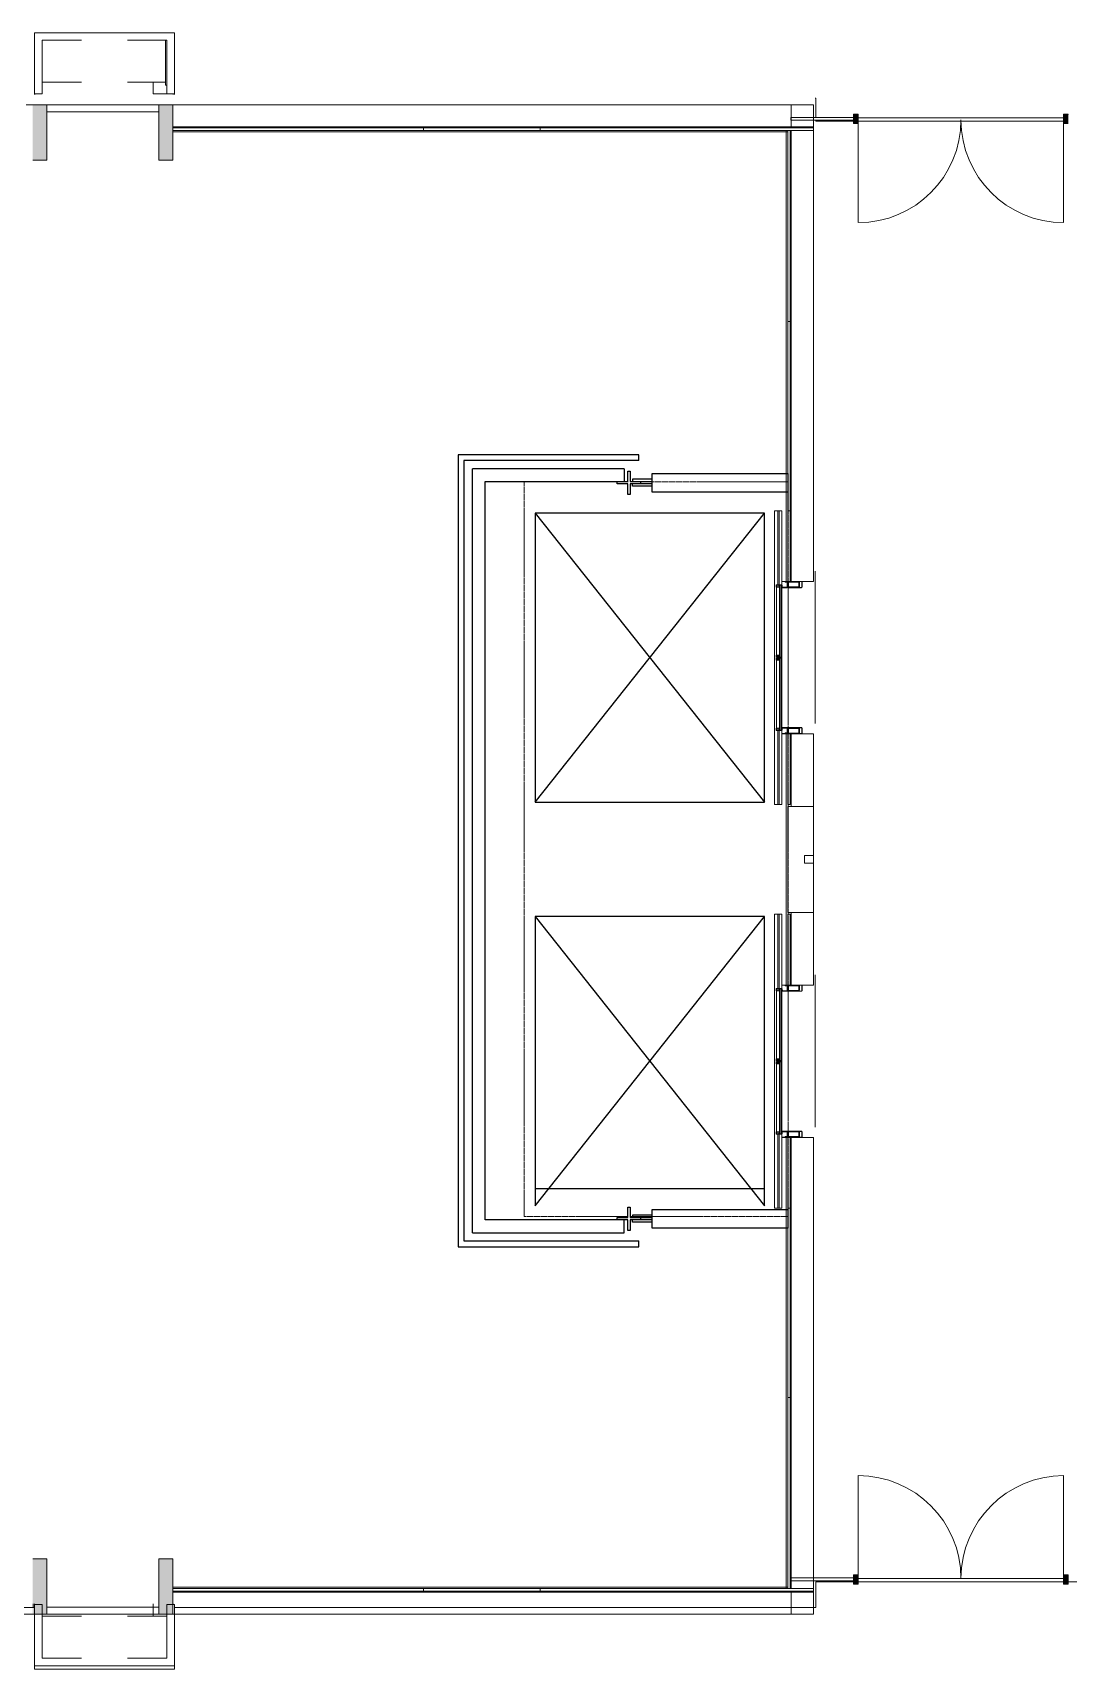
# Model space of a CAD drawing. Header units: millimetres. Extents: x -87 to 119687, y -2887 to 43508.
# Drawn here: x 55650 to 64525, y 14807 to 28838 of the extents above; entities that cross this region are included whole.
import ezdxf

# ---------------------------------------------------------------- set-up
doc = ezdxf.new("R2010")
doc.units = ezdxf.units.MM
doc.linetypes.add('Dash', pattern=[6, 3, -3])
doc.layers.add('@_line-plan-doors', color=7, linetype='Continuous')
doc.layers.add('@_line-plan-walls', color=7, linetype='Continuous')

# ---------------------------------------------------------------- blocks, each defined once
blk = doc.blocks.new('@_floor_10')
at = {"layer": '@_line-plan-doors', "lineweight": 13, "extrusion": (0, 0, -1)}
for points in [[(-62723, 28059), (-62725, 28061), (-62725, 28137), (-62723, 28139), (-62687, 28139), (-62685, 28137), (-62685, 28061), (-62687, 28059)], [(-64523, 28059), (-64525, 28061), (-64525, 28137), (-64523, 28139), (-64487, 28139), (-64485, 28137), (-64485, 28061), (-64487, 28059)], [(-62687, 15617), (-62685, 15615), (-62685, 15539), (-62687, 15537), (-62723, 15537), (-62725, 15539), (-62725, 15615), (-62723, 15617)], [(-64487, 15617), (-64485, 15615), (-64485, 15539), (-64487, 15537), (-64523, 15537), (-64525, 15539), (-64525, 15615), (-64523, 15617)]]:
    blk.add_hatch(color=256, dxfattribs=at).paths.add_polyline_path(points, flags=0)
at = {"layer": '@_line-plan-walls', "lineweight": 9, "extrusion": (0, 0, -1)}
for points in [[(-55770, 27745), (-55770, 28220), (-55650, 28220), (-55650, 27745)], [(-56850, 27745), (-56850, 28220), (-56730, 28220), (-56730, 27745)], [(-55770, 15280), (-55770, 15755), (-55650, 15755), (-55650, 15280)], [(-56850, 15280), (-56850, 15755), (-56730, 15755), (-56730, 15280)]]:
    blk.add_hatch(color=256, dxfattribs=at).paths.add_polyline_path(points, flags=0)
at = {"layer": '@_line-plan-doors', "lineweight": 13, "extrusion": (0, 0, -1)}
for p, q in [((62685, 28137), (62685, 28061)), ((62723, 28139), (62687, 28139)), ((64523, 28139), (64487, 28139)), ((62687, 28059), (62723, 28059)), ((64487, 28059), (64523, 28059)), ((62725, 15539), (62725, 16467)), ((64485, 16467), (64485, 15539)), ((62685, 15615), (62685, 15539)), ((62723, 15617), (62687, 15617)), ((64523, 15617), (64487, 15617)), ((64525, 15539), (64525, 15615)), ((62687, 15537), (62723, 15537)), ((64487, 15537), (64523, 15537))]:
    blk.add_line(p, q, dxfattribs=at)
at = {"layer": '@_line-plan-doors', "lineweight": 13}
for p, q in [((62725, 28137), (62725, 27210)), ((64485, 28137), (64485, 27210))]:
    blk.add_line(p, q, dxfattribs=at)
at = {"layer": '@_line-plan-doors', "lineweight": 13, "extrusion": (0, 0, -1)}
for centre, start, end in [((-62687, 28137), 360, 90), ((-62723, 28137), 90, 180), ((-64487, 28137), 360, 90), ((-64523, 28137), 90, 180), ((-62687, 28061), 270, 360), ((-62723, 28061), 180, 270), ((-64487, 28061), 270, 360), ((-64523, 28061), 180, 270), ((-62687, 15615), 0, 90), ((-62723, 15615), 90, 180), ((-64487, 15615), 0, 90), ((-64523, 15615), 90, 180), ((-62687, 15539), 270, 0), ((-62723, 15539), 180, 270), ((-64487, 15539), 270, 0), ((-64523, 15539), 180, 270)]:
    blk.add_arc(centre, 2, start, end, dxfattribs=at)
at = {"layer": '@_line-plan-doors', "lineweight": 13}
for centre, start, end in [((62725, 28090), 270, 0), ((64485, 28090), 180, 270), ((62725, 15587), 0, 90), ((64485, 15587), 90, 180)]:
    blk.add_arc(centre, 880, start, end, dxfattribs=at)
at = {"layer": '@_line-plan-walls', "lineweight": 18}
for p, q in [((56865, 28838), (55665, 28838)), ((55665, 28838), (55665, 28313)), ((55730, 28313), (55730, 28773)), ((55730, 28773), (56067, 28773)), ((56462, 28773), (56800, 28773)), ((56800, 28773), (56800, 28313)), ((56865, 28313), (56865, 28838)), ((55665, 28313), (55730, 28313)), ((56800, 28313), (56865, 28313)), ((55665, 15363), (55665, 14838)), ((55730, 15363), (55665, 15363)), ((55730, 14903), (55730, 15363)), ((56865, 15363), (56800, 15363)), ((56800, 15363), (56800, 14903)), ((56865, 14838), (56865, 15363)), ((56067, 14903), (55730, 14903)), ((56800, 14903), (56462, 14903)), ((55665, 14838), (56865, 14838))]:
    blk.add_line(p, q, dxfattribs=at)
at = {"layer": '@_line-plan-walls', "lineweight": 9}
for p, q in [((56788, 28388), (56788, 28773)), ((55730, 28413), (56067, 28413)), ((56462, 28413), (56788, 28413)), ((56683, 28413), (56683, 28313)), ((56800, 28388), (56788, 28388)), ((55593, 28220), (62340, 28220)), ((55665, 28313), (55665, 28308)), ((55667, 28308), (55667, 28313)), ((56683, 28313), (56800, 28313)), ((56853, 28313), (56853, 28308)), ((56865, 28308), (56865, 28313)), ((62151, 28220), (62151, 28024)), ((62340, 28220), (62340, 28024)), ((62360, 28277), (62355, 28277)), ((62360, 28277), (62360, 28112)), ((55770, 28160), (56730, 28160)), ((62685, 28112), (62146, 28112)), ((62146, 28112), (62146, 28087)), ((62146, 28087), (62685, 28087)), ((62360, 28087), (62360, 28079)), ((62360, 28079), (62685, 28079)), ((64485, 28108), (62725, 28108)), ((62725, 28079), (64485, 28079)), ((56850, 28031), (62340, 28031)), ((62340, 28022), (56850, 28022)), ((56850, 28000), (62340, 28000)), ((62120, 27988), (56850, 27988)), ((59000, 28000), (59000, 28022)), ((60000, 28022), (60000, 28000)), ((62108, 28031), (62108, 28022)), ((62108, 28000), (62108, 24133)), ((62120, 28000), (62120, 24133)), ((62142, 24133), (62142, 28000)), ((62142, 27988), (62151, 27988)), ((62151, 27999), (62151, 24133)), ((62340, 28000), (62340, 28022)), ((62340, 27999), (62340, 24133)), ((62120, 26363), (62142, 26363)), ((62008, 24740), (62071, 24740)), ((62008, 24740), (62008, 22220)), ((62035, 24740), (62035, 24105)), ((62048, 24740), (62048, 24105)), ((62071, 24740), (62071, 22220)), ((62120, 24740), (62142, 24740)), ((62123, 24220), (62123, 24217)), ((62123, 24214), (62123, 24173)), ((62123, 24168), (62123, 22968)), ((62355, 24221), (62355, 22915)), ((62022, 24103), (62022, 24086)), ((62023, 24086), (62023, 24103)), ((62023, 24084), (62023, 23501)), ((62023, 24084), (62048, 24084)), ((62065, 24105), (62024, 24105)), ((62024, 24104), (62032, 24104)), ((62047, 24085), (62024, 24085)), ((62032, 24104), (62032, 24102)), ((62032, 24102), (62032, 24101)), ((62032, 24101), (62045, 24101)), ((62035, 24101), (62035, 24085)), ((62047, 24099), (62047, 24085)), ((62048, 24084), (62048, 24102)), ((62048, 24102), (62061, 24102)), ((62051, 24101), (62049, 24099)), ((62049, 24099), (62049, 23487)), ((62058, 24101), (62051, 24101)), ((62060, 24099), (62058, 24101)), ((62060, 23487), (62060, 24099)), ((62061, 24104), (62065, 24104)), ((62061, 24084), (62065, 24084)), ((62063, 24100), (62063, 23485)), ((62065, 24104), (62065, 24105)), ((62065, 23485), (62065, 24100)), ((62070, 24129), (62070, 24085)), ((62074, 24102), (62071, 24102)), ((62340, 24133), (62074, 24133)), ((62074, 24132), (62238, 24132)), ((62074, 24088), (62074, 24102)), ((62115, 24082), (62074, 24082)), ((62074, 24080), (62115, 24080)), ((62112, 24085), (62077, 24085)), ((62112, 24129), (62098, 24129)), ((62098, 24129), (62098, 24126)), ((62098, 24126), (62112, 24126)), ((62115, 24123), (62115, 24088)), ((62118, 24088), (62118, 24123)), ((62121, 24094), (62118, 24094)), ((62118, 24094), (62118, 24085)), ((62120, 24094), (62120, 24085)), ((62121, 24126), (62121, 24088)), ((62121, 24085), (62121, 24094)), ((62124, 24132), (62124, 24133)), ((62238, 24082), (62124, 24082)), ((62124, 24080), (62238, 24080)), ((62126, 24093), (62126, 24121)), ((62215, 24132), (62127, 24132)), ((62127, 24082), (62215, 24082)), ((62132, 24127), (62210, 24127)), ((62210, 24087), (62132, 24087)), ((62216, 24121), (62216, 24093)), ((62221, 24088), (62221, 24126)), ((62241, 24129), (62241, 24085)), ((62243, 24085), (62243, 24129)), ((62020, 23499), (62020, 23483)), ((62020, 23483), (62021, 23483)), ((62021, 23478), (62020, 23478)), ((62020, 23478), (62020, 23461)), ((62021, 23483), (62021, 23499)), ((62021, 23461), (62021, 23478)), ((62048, 23501), (62022, 23501)), ((62022, 23500), (62048, 23500)), ((62048, 23460), (62022, 23460)), ((62022, 23459), (62048, 23459)), ((62023, 23459), (62023, 22876)), ((62027, 23499), (62027, 23485)), ((62029, 23499), (62027, 23499)), ((62027, 23475), (62027, 23461)), ((62027, 23461), (62029, 23461)), ((62029, 23485), (62029, 23499)), ((62029, 23461), (62029, 23475)), ((62042, 23483), (62031, 23483)), ((62031, 23481), (62042, 23481)), ((62042, 23479), (62031, 23479)), ((62031, 23477), (62042, 23477)), ((62035, 23500), (62035, 23483)), ((62035, 23481), (62035, 23479)), ((62035, 23477), (62035, 23460)), ((62048, 23496), (62044, 23496)), ((62044, 23496), (62044, 23485)), ((62044, 23475), (62044, 23464)), ((62044, 23464), (62048, 23464)), ((62048, 23459), (62048, 23501)), ((62049, 23487), (62051, 23485)), ((62051, 23476), (62049, 23474)), ((62049, 23474), (62049, 22861)), ((62061, 23483), (62050, 23483)), ((62050, 23481), (62061, 23481)), ((62061, 23479), (62050, 23479)), ((62050, 23477), (62061, 23477)), ((62051, 23485), (62058, 23485)), ((62058, 23476), (62051, 23476)), ((62058, 23485), (62060, 23487)), ((62060, 23474), (62058, 23476)), ((62060, 22861), (62060, 23474)), ((62065, 23501), (62061, 23501)), ((62061, 23459), (62065, 23459)), ((62063, 23475), (62063, 23459)), ((62063, 23459), (62063, 22860)), ((62065, 22860), (62065, 23475)), ((62022, 22874), (62022, 22857)), ((62048, 22876), (62023, 22876)), ((62023, 22857), (62023, 22874)), ((62024, 22875), (62047, 22875)), ((62035, 22875), (62035, 22859)), ((62047, 22875), (62047, 22861)), ((62048, 22858), (62048, 22876)), ((62065, 22876), (62061, 22876)), ((62070, 22876), (62070, 22832)), ((62115, 22880), (62074, 22880)), ((62074, 22879), (62115, 22879)), ((62074, 22859), (62074, 22873)), ((62077, 22876), (62112, 22876)), ((62115, 22873), (62115, 22838)), ((62118, 22876), (62118, 22866)), ((62118, 22838), (62118, 22873)), ((62120, 22866), (62120, 22876)), ((62121, 22876), (62121, 22835)), ((62123, 22964), (62123, 22923)), ((62123, 22920), (62123, 22917)), ((62238, 22880), (62124, 22880)), ((62124, 22879), (62238, 22879)), ((62132, 22874), (62210, 22874)), ((62221, 22835), (62221, 22873)), ((62241, 22876), (62241, 22832)), ((62243, 22832), (62243, 22876)), ((62032, 22856), (62024, 22856)), ((62024, 22855), (62065, 22855)), ((62045, 22859), (62032, 22859)), ((62032, 22859), (62032, 22858)), ((62032, 22858), (62032, 22856)), ((62035, 22855), (62035, 22220)), ((62061, 22858), (62048, 22858)), ((62048, 22855), (62048, 22220)), ((62049, 22861), (62051, 22859)), ((62051, 22859), (62058, 22859)), ((62058, 22859), (62060, 22861)), ((62065, 22856), (62061, 22856)), ((62065, 22855), (62065, 22856)), ((62071, 22859), (62074, 22859)), ((62238, 22829), (62074, 22829)), ((62074, 22827), (62340, 22827)), ((62112, 22835), (62098, 22835)), ((62098, 22835), (62098, 22832)), ((62098, 22832), (62112, 22832)), ((62108, 22827), (62108, 20673)), ((62118, 22866), (62121, 22866)), ((62120, 22827), (62120, 22220)), ((62124, 22827), (62124, 22829)), ((62126, 22840), (62126, 22868)), ((62210, 22834), (62132, 22834)), ((62142, 22220), (62142, 22827)), ((62151, 22827), (62151, 22205)), ((62216, 22868), (62216, 22840)), ((62340, 22827), (62340, 20673)), ((62071, 22220), (62008, 22220)), ((62120, 22220), (62142, 22220)), ((62340, 22205), (62120, 22205)), ((62120, 22205), (62120, 21295)), ((62265, 21718), (62265, 21783)), ((62265, 21783), (62340, 21783)), ((62340, 21718), (62265, 21718)), ((62008, 21280), (62071, 21280)), ((62008, 21280), (62008, 18760)), ((62035, 21280), (62035, 20645)), ((62048, 21280), (62048, 20645)), ((62071, 21280), (62071, 18760)), ((62120, 21295), (62340, 21295)), ((62120, 21280), (62120, 20673)), ((62142, 21280), (62120, 21280)), ((62142, 20673), (62142, 21280)), ((62151, 21295), (62151, 20673)), ((62022, 20643), (62022, 20626)), ((62023, 20626), (62023, 20643)), ((62065, 20645), (62024, 20645)), ((62024, 20644), (62032, 20644)), ((62032, 20644), (62032, 20642)), ((62032, 20642), (62032, 20641)), ((62032, 20641), (62045, 20641)), ((62035, 20641), (62035, 20625)), ((62047, 20639), (62047, 20625)), ((62048, 20624), (62048, 20642)), ((62048, 20642), (62061, 20642)), ((62051, 20641), (62049, 20639)), ((62049, 20639), (62049, 20027)), ((62058, 20641), (62051, 20641)), ((62060, 20639), (62058, 20641)), ((62060, 20027), (62060, 20639)), ((62061, 20644), (62065, 20644)), ((62063, 20640), (62063, 20041)), ((62065, 20644), (62065, 20645)), ((62065, 20025), (62065, 20640)), ((62070, 20669), (62070, 20625)), ((62074, 20642), (62071, 20642)), ((62340, 20673), (62074, 20673)), ((62074, 20672), (62238, 20672)), ((62074, 20628), (62074, 20642)), ((62112, 20669), (62098, 20669)), ((62098, 20669), (62098, 20666)), ((62098, 20666), (62112, 20666)), ((62115, 20663), (62115, 20628)), ((62118, 20628), (62118, 20663)), ((62121, 20634), (62118, 20634)), ((62118, 20634), (62118, 20625)), ((62120, 20625), (62120, 20634)), ((62121, 20625), (62121, 20666)), ((62123, 20760), (62123, 20757)), ((62123, 20754), (62123, 20713)), ((62123, 20708), (62123, 19508)), ((62124, 20672), (62124, 20673)), ((62126, 20633), (62126, 20661)), ((62132, 20667), (62210, 20667)), ((62210, 20627), (62132, 20627)), ((62216, 20661), (62216, 20633)), ((62221, 20628), (62221, 20666)), ((62241, 20669), (62241, 20625)), ((62243, 20625), (62243, 20669)), ((62355, 20761), (62355, 19455)), ((62023, 20624), (62023, 20041)), ((62023, 20624), (62048, 20624)), ((62047, 20625), (62024, 20625)), ((62061, 20624), (62065, 20624)), ((62115, 20622), (62074, 20622)), ((62074, 20620), (62115, 20620)), ((62112, 20625), (62077, 20625)), ((62238, 20622), (62124, 20622)), ((62124, 20620), (62238, 20620)), ((62020, 20039), (62020, 20023)), ((62020, 20023), (62021, 20023)), ((62021, 20018), (62020, 20018)), ((62020, 20018), (62020, 20001)), ((62021, 20023), (62021, 20039)), ((62021, 20001), (62021, 20018)), ((62048, 20041), (62022, 20041)), ((62022, 20040), (62048, 20040)), ((62048, 20000), (62022, 20000)), ((62022, 19999), (62048, 19999)), ((62023, 19999), (62023, 19416)), ((62029, 20039), (62027, 20039)), ((62027, 20039), (62027, 20025)), ((62027, 20015), (62027, 20001)), ((62027, 20001), (62029, 20001)), ((62029, 20025), (62029, 20039)), ((62029, 20001), (62029, 20015)), ((62042, 20023), (62031, 20023)), ((62031, 20021), (62042, 20021)), ((62042, 20019), (62031, 20019)), ((62031, 20017), (62042, 20017)), ((62035, 20040), (62035, 20023)), ((62035, 20021), (62035, 20019)), ((62035, 20017), (62035, 20000)), ((62048, 20036), (62044, 20036)), ((62044, 20036), (62044, 20025)), ((62044, 20015), (62044, 20004)), ((62044, 20004), (62048, 20004)), ((62048, 19999), (62048, 20041)), ((62049, 20027), (62051, 20025)), ((62051, 20016), (62049, 20014)), ((62049, 20014), (62049, 19401)), ((62061, 20023), (62050, 20023)), ((62050, 20021), (62061, 20021)), ((62061, 20019), (62050, 20019)), ((62050, 20017), (62061, 20017)), ((62051, 20025), (62058, 20025)), ((62058, 20016), (62051, 20016)), ((62058, 20025), (62060, 20027)), ((62060, 20014), (62058, 20016)), ((62060, 19401), (62060, 20014)), ((62065, 20041), (62061, 20041)), ((62061, 19999), (62065, 19999)), ((62063, 20041), (62063, 20025)), ((62063, 20015), (62063, 19400)), ((62065, 19400), (62065, 20015)), ((62123, 19504), (62123, 19463)), ((62022, 19414), (62022, 19397)), ((62048, 19416), (62023, 19416)), ((62023, 19397), (62023, 19414)), ((62024, 19415), (62047, 19415)), ((62032, 19396), (62024, 19396)), ((62024, 19395), (62065, 19395)), ((62045, 19399), (62032, 19399)), ((62032, 19399), (62032, 19398)), ((62032, 19398), (62032, 19396)), ((62035, 19415), (62035, 19399)), ((62035, 19395), (62035, 18760)), ((62047, 19415), (62047, 19401)), ((62048, 19398), (62048, 19416)), ((62061, 19398), (62048, 19398)), ((62048, 19395), (62048, 18760)), ((62049, 19401), (62051, 19399)), ((62051, 19399), (62058, 19399)), ((62058, 19399), (62060, 19401)), ((62065, 19416), (62061, 19416)), ((62065, 19396), (62061, 19396)), ((62065, 19395), (62065, 19396)), ((62070, 19416), (62070, 19372)), ((62071, 19399), (62074, 19399)), ((62115, 19420), (62074, 19420)), ((62074, 19419), (62115, 19419)), ((62074, 19399), (62074, 19413)), ((62238, 19369), (62074, 19369)), ((62074, 19367), (62340, 19367)), ((62077, 19416), (62112, 19416)), ((62112, 19375), (62098, 19375)), ((62098, 19375), (62098, 19372)), ((62098, 19372), (62112, 19372)), ((62108, 19367), (62108, 15500)), ((62115, 19413), (62115, 19378)), ((62118, 19416), (62118, 19406)), ((62118, 19378), (62118, 19413)), ((62118, 19406), (62121, 19406)), ((62120, 19416), (62120, 19406)), ((62120, 19367), (62120, 15500)), ((62121, 19406), (62121, 19416)), ((62121, 19413), (62121, 19375)), ((62123, 19460), (62123, 19457)), ((62238, 19420), (62124, 19420)), ((62124, 19419), (62238, 19419)), ((62124, 19367), (62124, 19369)), ((62126, 19380), (62126, 19408)), ((62215, 19419), (62127, 19419)), ((62127, 19369), (62215, 19369)), ((62132, 19414), (62210, 19414)), ((62210, 19374), (62132, 19374)), ((62142, 15500), (62142, 19367)), ((62151, 19367), (62151, 15502)), ((62216, 19408), (62216, 19380)), ((62221, 19375), (62221, 19413)), ((62241, 19416), (62241, 19372)), ((62243, 19372), (62243, 19416)), ((62340, 19367), (62340, 15502)), ((62071, 18760), (62008, 18760)), ((62120, 18760), (62142, 18760)), ((62142, 17137), (62120, 17137)), ((62685, 15590), (62146, 15590)), ((62146, 15590), (62146, 15565)), ((62725, 15586), (64485, 15586)), ((56850, 15512), (62120, 15512)), ((62340, 15500), (56850, 15500)), ((56850, 15478), (62340, 15478)), ((62340, 15469), (56850, 15469)), ((59000, 15500), (59000, 15478)), ((60000, 15478), (60000, 15500)), ((62108, 15478), (62108, 15469)), ((62151, 15512), (62142, 15512)), ((62146, 15565), (62685, 15565)), ((62151, 15477), (62151, 15280)), ((62340, 15478), (62340, 15500)), ((62340, 15477), (62340, 15280)), ((62360, 15557), (62685, 15557)), ((62360, 15337), (62360, 15557)), ((62460, 15565), (62460, 15557)), ((62725, 15557), (64485, 15557)), ((64525, 15557), (65065, 15557)), ((43365, 15337), (55665, 15337)), ((55653, 15337), (55653, 15368)), ((55665, 15363), (55665, 15368)), ((56730, 15340), (55770, 15340)), ((56683, 15368), (56683, 15263)), ((56853, 15368), (56853, 15363)), ((56865, 15337), (62360, 15337)), ((62340, 15280), (36660, 15280)), ((56067, 15263), (55730, 15263)), ((56800, 15263), (56462, 15263)), ((55665, 14838), (55665, 14807)), ((55665, 14807), (56865, 14807)), ((56865, 14807), (56865, 14838))]:
    blk.add_line(p, q, dxfattribs=at)
at = {"layer": '@_line-plan-walls', "lineweight": 9, "extrusion": (0, 0, -1)}
for p, q in [((55770, 27745), (55770, 28220)), ((56730, 28220), (56730, 27745)), ((56850, 27745), (56850, 28220)), ((55650, 27745), (55770, 27745)), ((56730, 27745), (56850, 27745)), ((55770, 15755), (55650, 15755)), ((55770, 15280), (55770, 15755)), ((56850, 15755), (56730, 15755)), ((56730, 15755), (56730, 15280)), ((56850, 15280), (56850, 15755))]:
    blk.add_line(p, q, dxfattribs=at)
at = {"layer": '@_line-plan-walls'}
for p, q in [((60845, 25220), (59295, 25220)), ((59295, 25220), (59295, 18430)), ((59345, 25170), (59345, 18480)), ((60845, 25170), (59345, 25170)), ((60845, 25170), (60845, 25220)), ((60718, 25100), (59418, 25100)), ((59418, 18550), (59418, 25100)), ((59528, 18660), (59528, 24990)), ((59528, 24990), (60750, 24990)), ((60660, 24970), (60660, 24990)), ((60718, 25100), (60718, 24990)), ((60750, 25080), (60770, 25080)), ((60750, 24990), (60750, 25080)), ((60770, 25080), (60770, 24990)), ((60770, 24990), (60960, 24990)), ((60960, 25010), (60790, 25010)), ((60790, 25010), (60790, 24990)), ((60860, 24990), (60860, 24970)), ((60960, 25060), (62120, 25060)), ((60960, 24900), (60960, 25060)), ((62120, 25060), (62120, 24900)), ((60750, 24970), (60660, 24970)), ((60750, 24880), (60750, 24970)), ((60770, 24880), (60750, 24880)), ((60960, 24970), (60770, 24970)), ((60770, 24970), (60770, 24880)), ((60790, 24950), (60790, 24970)), ((60960, 24950), (60790, 24950)), ((62120, 24900), (60960, 24900)), ((59955, 24720), (59955, 22240)), ((61921, 24720), (59955, 24720)), ((59955, 22240), (61921, 24720)), ((59955, 24720), (61921, 22240)), ((61921, 22240), (61921, 24720)), ((59955, 22240), (61921, 22240)), ((59955, 21260), (59955, 18780)), ((61921, 21260), (59955, 21260)), ((59955, 18780), (61921, 21260)), ((59955, 21260), (61921, 18780)), ((61921, 18780), (61921, 21260)), ((59955, 18930), (61921, 18930)), ((60660, 18680), (60750, 18680)), ((60660, 18660), (60660, 18680)), ((60750, 18770), (60770, 18770)), ((60750, 18680), (60750, 18770)), ((60770, 18770), (60770, 18680)), ((60770, 18680), (60960, 18680)), ((60960, 18700), (60790, 18700)), ((60790, 18700), (60790, 18680)), ((60860, 18680), (60860, 18660)), ((60960, 18750), (62120, 18750)), ((60960, 18590), (60960, 18750)), ((62120, 18750), (62120, 18590)), ((59418, 18550), (60718, 18550)), ((60750, 18660), (59528, 18660)), ((60718, 18550), (60718, 18660)), ((60750, 18570), (60750, 18660)), ((60770, 18570), (60750, 18570)), ((60960, 18660), (60770, 18660)), ((60770, 18660), (60770, 18570)), ((60790, 18640), (60790, 18660)), ((60960, 18640), (60790, 18640)), ((62120, 18590), (60960, 18590)), ((59295, 18430), (60845, 18430)), ((59345, 18480), (60845, 18480)), ((60845, 18430), (60845, 18480))]:
    blk.add_line(p, q, dxfattribs=at)
at = {"layer": '@_line-plan-walls', "linetype": 'Dash', "lineweight": 9}
for p, q in [((59863, 18688), (59863, 24988)), ((59863, 24988), (60753, 24988)), ((60773, 24988), (62123, 24988)), ((62123, 24988), (62123, 24221)), ((62123, 24220), (62123, 24217)), ((62123, 24214), (62123, 24173)), ((62123, 24168), (62123, 22968)), ((62123, 22964), (62123, 22923)), ((62123, 22920), (62123, 22917)), ((62123, 22915), (62123, 20761)), ((62123, 20760), (62123, 20757)), ((62123, 20754), (62123, 20713)), ((62123, 20708), (62123, 19508)), ((62123, 19504), (62123, 19463)), ((62123, 19460), (62123, 19457)), ((62123, 19455), (62123, 18688)), ((60753, 18688), (59863, 18688)), ((62123, 18688), (60773, 18688))]:
    blk.add_line(p, q, dxfattribs=at)
at = {"layer": '@_line-plan-walls', "lineweight": 9}
for centre, radius, start, end in [((62024, 24103), 2, 90, 180), ((62024, 24086), 2, 180, 270), ((62024, 24103), 1, 90, 180), ((62024, 24086), 1, 180, 270), ((62045, 24099), 1.5, 0, 90), ((62061, 24100), 4, 0, 90), ((62061, 24100), 2, 0, 90), ((62074, 24129), 4.5, 90, 180), ((62074, 24085), 4.5, 180, 270), ((62074, 24129), 3, 90, 180), ((62077, 24088), 6, 180, 270), ((62074, 24085), 3, 180, 270), ((62077, 24088), 3, 180, 286.4789), ((62112, 24123), 3, 0, 114.5916), ((62112, 24123), 6, 0, 90), ((62112, 24088), 6, 270, 0), ((62112, 24088), 3, 311.8103, 0), ((62115, 24085), 4.5, 270, 0), ((62115, 24085), 3, 270, 0), ((62124, 24085), 4.5, 180, 270), ((62127, 24126), 6, 90, 180), ((62127, 24088), 6, 180, 270), ((62124, 24085), 3, 180, 270), ((62132, 24121), 6, 90, 180), ((62132, 24093), 6, 180, 270), ((62210, 24121), 6, 0, 90), ((62210, 24093), 6, 270, 0), ((62215, 24126), 6, 0, 90), ((62215, 24088), 6, 270, 0), ((62238, 24129), 4.5, 0, 90), ((62238, 24129), 3, 0, 90), ((62238, 24085), 4.5, 270, 0), ((62238, 24085), 3, 270, 0), ((62022, 23499), 2, 90, 180), ((62022, 23461), 2, 180, 270), ((62022, 23499), 1, 90, 180), ((62022, 23461), 1, 180, 270), ((62031, 23485), 4, 180, 270), ((62031, 23475), 4, 90, 180), ((62031, 23485), 2, 180, 270), ((62031, 23475), 2, 90, 180), ((62042, 23485), 4, 270, 0), ((62042, 23485), 2, 270, 0), ((62042, 23475), 4, 0, 90), ((62042, 23475), 2, 0, 90), ((62050, 23485), 4, 180, 270), ((62050, 23475), 4, 90, 180), ((62050, 23485), 2, 180, 270), ((62050, 23475), 2, 90, 180), ((62061, 23485), 4, 270, 0), ((62061, 23485), 2, 270, 0), ((62061, 23475), 4, 0, 90), ((62061, 23475), 2, 0, 90), ((62024, 22874), 2, 90, 180), ((62024, 22874), 1, 90, 180), ((62074, 22876), 4.5, 90, 180), ((62074, 22876), 3, 90, 180), ((62077, 22873), 6, 90, 180), ((62077, 22873), 3, 131.8103, 180), ((62112, 22873), 3, 0, 114.5916), ((62112, 22873), 6, 0, 90), ((62115, 22876), 4.5, 0, 90), ((62115, 22876), 3, 0, 90), ((62124, 22876), 4.5, 90, 180), ((62124, 22876), 3, 90, 180), ((62127, 22873), 6, 90, 180), ((62132, 22868), 6, 90, 180), ((62210, 22868), 6, 0, 90), ((62215, 22873), 6, 0, 90), ((62238, 22876), 4.5, 0, 90), ((62238, 22876), 3, 0, 90), ((62024, 22857), 2, 180, 270), ((62024, 22857), 1, 180, 270), ((62045, 22861), 1.5, 270, 0), ((62061, 22860), 4, 270, 0), ((62061, 22860), 2, 270, 0), ((62074, 22832), 4.5, 180, 270), ((62074, 22832), 3, 180, 270), ((62112, 22838), 6, 270, 0), ((62112, 22838), 3, 311.8103, 0), ((62127, 22835), 6, 180, 270), ((62132, 22840), 6, 180, 270), ((62210, 22840), 6, 270, 0), ((62215, 22835), 6, 270, 0), ((62238, 22832), 3, 270, 0), ((62238, 22832), 4.5, 270, 0), ((62024, 20643), 2, 90, 180), ((62024, 20626), 2, 180, 270), ((62024, 20643), 1, 90, 180), ((62024, 20626), 1, 180, 270), ((62045, 20639), 1.5, 0, 90), ((62061, 20640), 4, 0, 90), ((62061, 20640), 2, 0, 90), ((62074, 20669), 4.5, 90, 180), ((62074, 20669), 3, 90, 180), ((62077, 20628), 6, 180, 270), ((62077, 20628), 3, 180, 286.4789), ((62112, 20663), 3, 0, 114.5916), ((62112, 20663), 6, 0, 90), ((62112, 20628), 6, 270, 0), ((62112, 20628), 3, 311.8103, 0), ((62127, 20666), 6, 90, 180), ((62127, 20628), 6, 180, 270), ((62132, 20661), 6, 90, 180), ((62132, 20633), 6, 180, 270), ((62210, 20661), 6, 0, 90), ((62210, 20633), 6, 270, 0), ((62215, 20666), 6, 0, 90), ((62215, 20628), 6, 270, 0), ((62238, 20669), 4.5, 0, 90), ((62238, 20669), 3, 0, 90), ((62074, 20625), 4.5, 180, 270), ((62074, 20625), 3, 180, 270), ((62115, 20625), 4.5, 270, 0), ((62115, 20625), 3, 270, 0), ((62124, 20625), 4.5, 180, 270), ((62124, 20625), 3, 180, 270), ((62238, 20625), 4.5, 270, 0), ((62238, 20625), 3, 270, 0), ((62022, 20039), 2, 90, 180), ((62022, 20001), 2, 180, 270), ((62022, 20039), 1, 90, 180), ((62022, 20001), 1, 180, 270), ((62031, 20025), 4, 180, 270), ((62031, 20015), 4, 90, 180), ((62031, 20025), 2, 180, 270), ((62031, 20015), 2, 90, 180), ((62042, 20025), 4, 270, 0), ((62042, 20025), 2, 270, 0), ((62042, 20015), 4, 0, 90), ((62042, 20015), 2, 0, 90), ((62050, 20025), 4, 180, 270), ((62050, 20015), 4, 90, 180), ((62050, 20025), 2, 180, 270), ((62050, 20015), 2, 90, 180), ((62061, 20025), 4, 270, 0), ((62061, 20025), 2, 270, 0), ((62061, 20015), 4, 0, 90), ((62061, 20015), 2, 0, 90), ((62024, 19414), 2, 90, 180), ((62024, 19397), 2, 180, 270), ((62024, 19414), 1, 90, 180), ((62024, 19397), 1, 180, 270), ((62045, 19401), 1.5, 270, 0), ((62061, 19400), 4, 270, 0), ((62061, 19400), 2, 270, 0), ((62074, 19416), 4.5, 90, 180), ((62074, 19372), 4.5, 180, 270), ((62074, 19416), 3, 90, 180), ((62077, 19413), 6, 90, 180), ((62074, 19372), 3, 180, 270), ((62077, 19413), 3, 131.8103, 180), ((62112, 19413), 3, 0, 114.5916), ((62112, 19413), 6, 0, 90), ((62112, 19378), 6, 270, 0), ((62112, 19378), 3, 311.8103, 0), ((62115, 19416), 4.5, 0, 90), ((62115, 19416), 3, 0, 90), ((62124, 19416), 4.5, 90, 180), ((62124, 19416), 3, 90, 180), ((62127, 19413), 6, 90, 180), ((62127, 19375), 6, 180, 270), ((62132, 19408), 6, 90, 180), ((62132, 19380), 6, 180, 270), ((62210, 19408), 6, 0, 90), ((62210, 19380), 6, 270, 0), ((62215, 19413), 6, 0, 90), ((62215, 19375), 6, 270, 0), ((62238, 19416), 4.5, 0, 90), ((62238, 19416), 3, 0, 90), ((62238, 19372), 3, 270, 0), ((62238, 19372), 4.5, 270, 0)]:
    blk.add_arc(centre, radius, start, end, dxfattribs=at)

msp = doc.modelspace()

# ---------------------------------------------------------------- block references
msp.add_blockref('@_floor_10', (0, 0))

doc.saveas('drawing.dxf')
